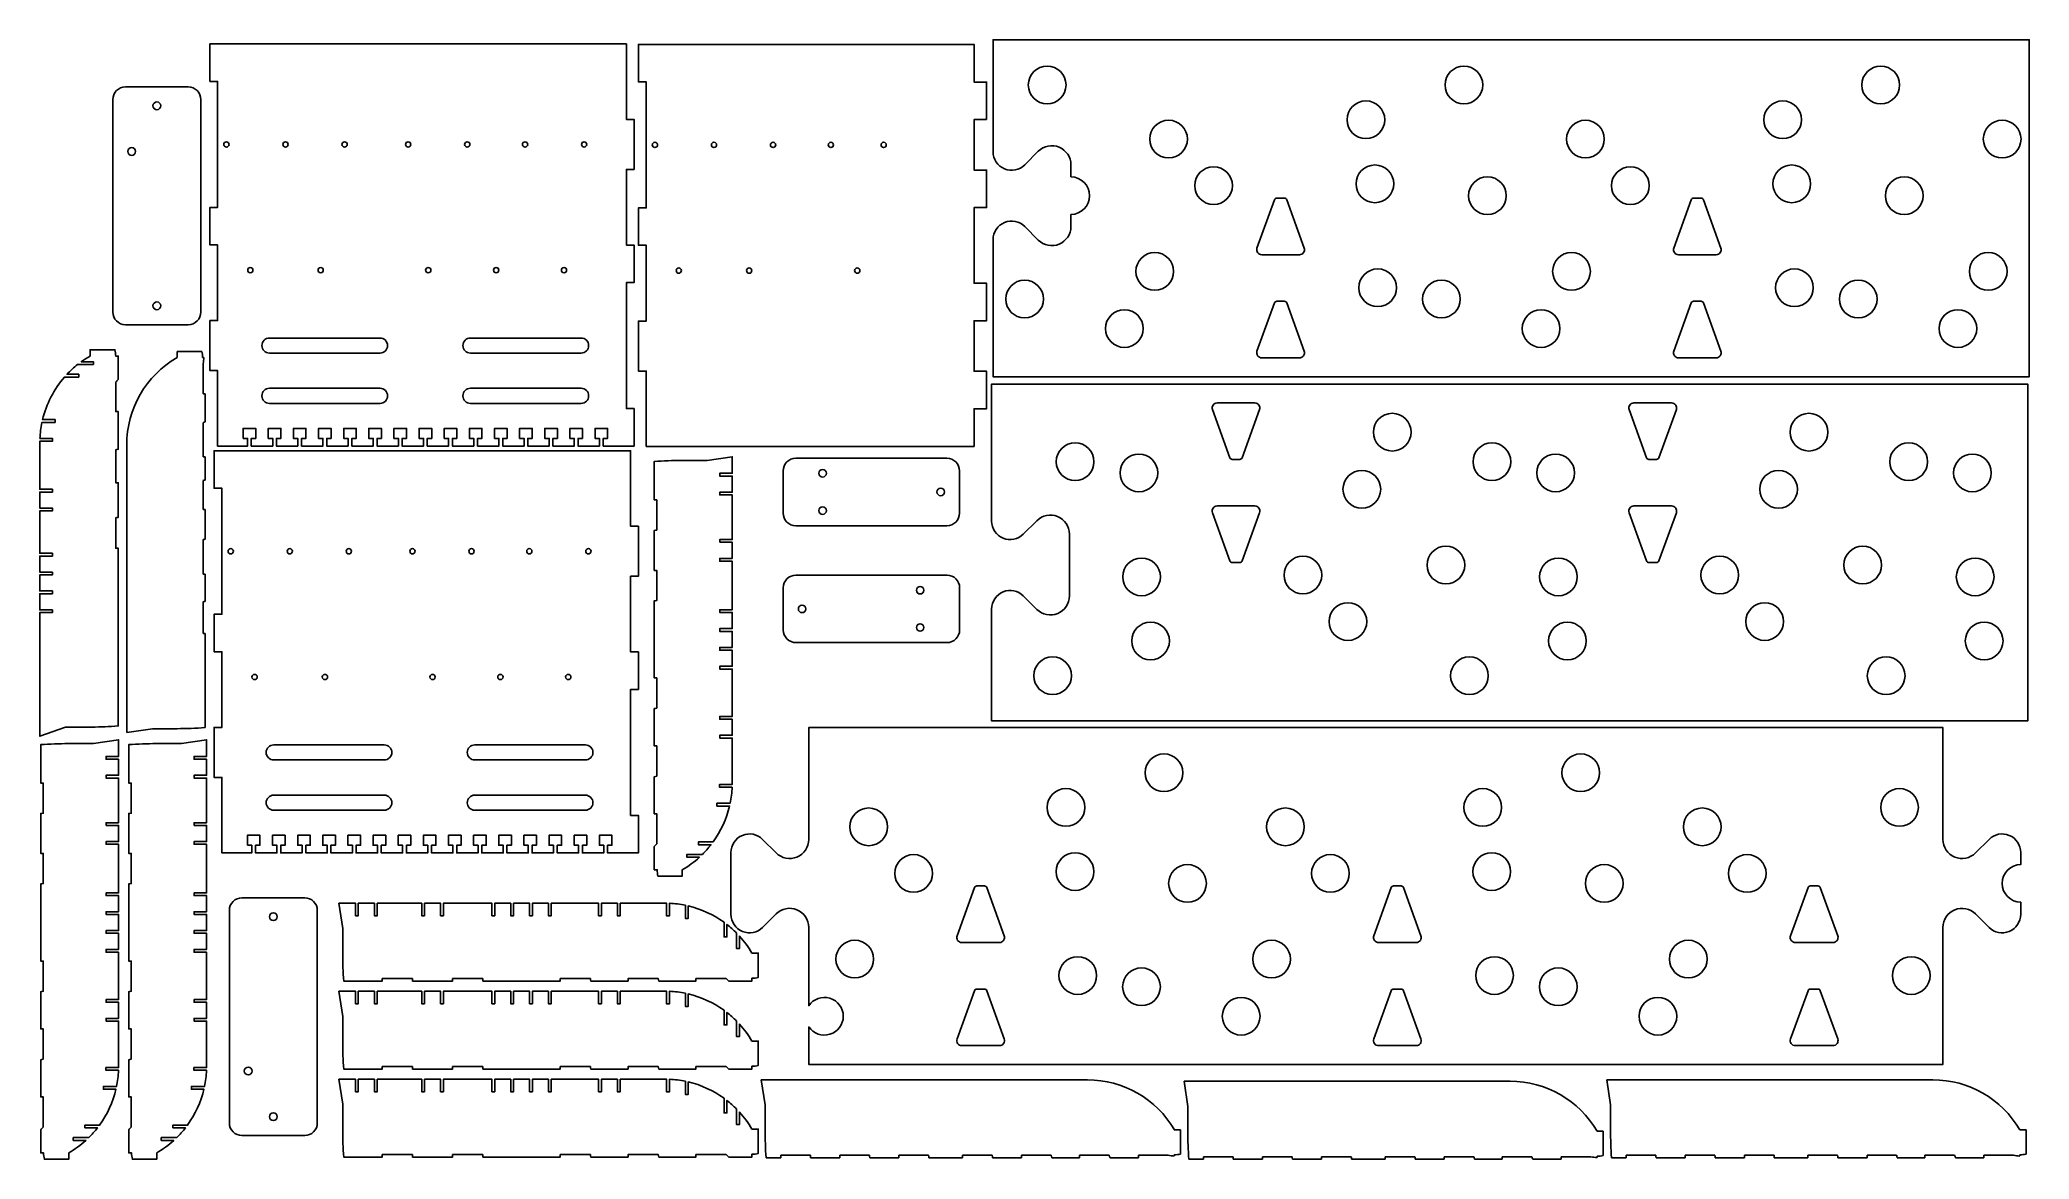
# Model space of a CAD drawing. Header units: millimetres. Extents: x -793 to -2, y -447 to -2.
import ezdxf

# ---------------------------------------------------------------- set-up
doc = ezdxf.new("R2010")
doc.units = ezdxf.units.MM
doc.layers.get('0').update_dxf_attribs({"linetype": 'CONTINUOUS'})

msp = doc.modelspace()

# ---------------------------------------------------------------- linework, layer by layer
for p, q in [((-738.84, -125.93), (-738.84, -128.43)), ((-728.95, -125.93), (-738.84, -125.93)), ((-728.2, -128.43), (-728.64, -128.43)), ((-728.47, -130.81), (-728.47, -142.81)), ((-728.47, -142.81), (-727.64, -142.81)), ((-727.64, -153.96), (-727.64, -142.81)), ((-728.47, -154.31), (-728.47, -167.84)), ((-758.84, -277.51), (-758.84, -163.07)), ((-728.47, -167.84), (-727.64, -167.84)), ((-727.64, -177.12), (-727.64, -167.84)), ((-728.47, -177.31), (-728.47, -188.88)), ((-728.47, -188.88), (-727.64, -188.88)), ((-727.64, -200.68), (-727.64, -188.88)), ((-728.47, -200.81), (-728.47, -214.49)), ((-728.47, -214.49), (-727.64, -214.49)), ((-727.64, -225.42), (-727.64, -214.49)), ((-728.47, -225.51), (-728.47, -238.12)), ((-728.47, -238.12), (-727.64, -238.12)), ((-727.64, -275.58), (-727.64, -238.12)), ((-748.64, -276.01), (-758.84, -277.51)), ((-748.64, -276.01), (-738.84, -276.01)), ((-506.39, -415.68), (-504.89, -425.68)), ((-506.39, -415.68), (-376.62, -415.68)), ((-338.23, -416.25), (-336.73, -426.25)), ((-338.23, -416.25), (-208.46, -416.25)), ((-170.06, -415.68), (-168.56, -425.68)), ((-170.06, -415.68), (-40.3, -415.68)), ((-504.89, -435.68), (-504.89, -425.68)), ((-336.73, -436.25), (-336.73, -426.25)), ((-168.56, -435.68), (-168.56, -425.68)), ((-342.09, -435.5), (-339.59, -435.5)), ((-339.59, -435.5), (-339.59, -445.18)), ((-173.93, -436.06), (-171.43, -436.06)), ((-171.43, -436.06), (-171.43, -445.75)), ((-5.76, -435.5), (-3.26, -435.5)), ((-3.26, -435.5), (-3.26, -445.18)), ((-498.65, -446.68), (-504.5, -446.68)), ((-486.85, -445.68), (-498.65, -445.68)), ((-498.65, -446.68), (-498.65, -445.68)), ((-475.15, -446.68), (-486.78, -446.68)), ((-463.35, -445.68), (-475.15, -445.68)), ((-475.15, -446.68), (-475.15, -445.68)), ((-451.65, -446.68), (-463.26, -446.68)), ((-439.85, -445.68), (-451.65, -445.68)), ((-451.65, -446.68), (-451.65, -445.68)), ((-426.35, -446.68), (-439.74, -446.68)), ((-414.55, -445.68), (-426.35, -445.68)), ((-426.35, -446.68), (-426.35, -445.68)), ((-402.85, -446.68), (-414.4, -446.68)), ((-391.05, -445.68), (-402.85, -445.68)), ((-402.85, -446.68), (-402.85, -445.68)), ((-379.85, -446.68), (-390.83, -446.68)), ((-368.05, -445.68), (-379.85, -445.68)), ((-379.85, -445.68), (-379.85, -446.68)), ((-356.35, -446.68), (-367.64, -446.68)), ((-344.55, -445.68), (-356.35, -445.68)), ((-356.35, -445.68), (-356.35, -446.68)), ((-342.09, -445.5), (-342.09, -445.97)), ((-330.49, -447.25), (-336.34, -447.25)), ((-318.69, -446.25), (-330.49, -446.25)), ((-330.49, -447.25), (-330.49, -446.25)), ((-306.99, -447.25), (-318.62, -447.25)), ((-295.19, -446.25), (-306.99, -446.25)), ((-306.99, -447.25), (-306.99, -446.25)), ((-283.49, -447.25), (-295.1, -447.25)), ((-271.69, -446.25), (-283.49, -446.25)), ((-283.49, -447.25), (-283.49, -446.25)), ((-258.19, -447.25), (-271.58, -447.25)), ((-246.39, -446.25), (-258.19, -446.25)), ((-258.19, -447.25), (-258.19, -446.25)), ((-234.69, -447.25), (-246.24, -447.25)), ((-222.89, -446.25), (-234.69, -446.25)), ((-234.69, -447.25), (-234.69, -446.25)), ((-211.69, -447.25), (-222.67, -447.25)), ((-199.89, -446.25), (-211.69, -446.25)), ((-211.69, -446.25), (-211.69, -447.25)), ((-188.19, -447.25), (-199.47, -447.25)), ((-176.39, -446.25), (-188.19, -446.25)), ((-188.19, -446.25), (-188.19, -447.25)), ((-173.93, -446.06), (-173.93, -446.54)), ((-162.32, -446.68), (-168.18, -446.68)), ((-150.53, -445.68), (-162.33, -445.68)), ((-162.32, -446.68), (-162.33, -445.68)), ((-138.82, -446.68), (-150.45, -446.68)), ((-127.03, -445.68), (-138.83, -445.68)), ((-138.82, -446.68), (-138.83, -445.68)), ((-115.32, -446.68), (-126.94, -446.68)), ((-103.52, -445.68), (-115.32, -445.68)), ((-115.32, -446.68), (-115.32, -445.68)), ((-90.03, -446.68), (-103.41, -446.68)), ((-78.23, -445.68), (-90.03, -445.68)), ((-90.03, -446.68), (-90.03, -445.68)), ((-66.53, -446.68), (-78.08, -446.68)), ((-54.73, -445.68), (-66.53, -445.68)), ((-66.53, -446.68), (-66.53, -445.68)), ((-43.53, -446.68), (-54.51, -446.68)), ((-31.73, -445.68), (-43.53, -445.68)), ((-43.53, -445.68), (-43.53, -446.68)), ((-20.03, -446.68), (-31.31, -446.68)), ((-8.23, -445.68), (-20.03, -445.68)), ((-20.03, -445.68), (-20.03, -446.68)), ((-5.76, -445.5), (-5.76, -445.97))]:
    msp.add_line(p, q)
for points in [[(-712.53, -160.57), (-712.53, -156.57), (-707.53, -156.57), (-707.53, -160.57), (-709.28, -160.57), (-709.28, -163.57), (-700.78, -163.57), (-700.78, -160.57), (-702.53, -160.57), (-702.53, -156.57), (-697.53, -156.57), (-697.53, -160.57), (-699.28, -160.57), (-699.28, -163.57), (-690.78, -163.57), (-690.78, -160.57), (-692.53, -160.57), (-692.53, -156.57), (-687.53, -156.57), (-687.53, -160.57), (-689.28, -160.57), (-689.28, -163.57), (-680.78, -163.57), (-680.78, -160.57), (-682.53, -160.57), (-682.53, -156.57), (-677.53, -156.57), (-677.53, -160.57), (-679.28, -160.57), (-679.28, -163.57), (-670.78, -163.57), (-670.78, -160.57), (-672.53, -160.57), (-672.53, -156.57), (-667.53, -156.57), (-667.53, -160.57), (-669.28, -160.57), (-669.28, -163.57), (-660.78, -163.57), (-660.78, -160.57), (-662.53, -160.57), (-662.53, -156.57), (-657.53, -156.57), (-657.53, -160.57), (-659.28, -160.57), (-659.28, -163.57), (-650.78, -163.57), (-650.78, -160.57), (-652.53, -160.57), (-652.53, -156.57), (-647.53, -156.57), (-647.53, -160.57), (-649.28, -160.57), (-649.28, -163.57), (-640.78, -163.57), (-640.78, -160.57), (-642.53, -160.57), (-642.53, -156.57), (-637.53, -156.57), (-637.53, -160.57), (-639.28, -160.57), (-639.28, -163.57), (-630.78, -163.57), (-630.78, -160.57), (-632.53, -160.57), (-632.53, -156.57), (-627.53, -156.57), (-627.53, -160.57), (-629.28, -160.57), (-629.28, -163.57), (-620.78, -163.57), (-620.78, -160.57), (-622.53, -160.57), (-622.53, -156.57), (-617.53, -156.57), (-617.53, -160.57), (-619.28, -160.57), (-619.28, -163.57), (-610.78, -163.57), (-610.78, -160.57), (-612.53, -160.57), (-612.53, -156.57), (-607.53, -156.57), (-607.53, -160.57), (-609.28, -160.57), (-609.28, -163.57), (-600.78, -163.57), (-600.78, -160.57), (-602.53, -160.57), (-602.53, -156.57), (-597.53, -156.57), (-597.53, -160.57), (-599.28, -160.57), (-599.28, -163.57), (-590.78, -163.57), (-590.78, -160.57), (-592.53, -160.57), (-592.53, -156.57), (-587.53, -156.57), (-587.53, -160.57), (-589.28, -160.57), (-589.28, -163.57), (-580.78, -163.57), (-580.78, -160.57), (-582.53, -160.57), (-582.53, -156.57), (-577.53, -156.57), (-577.53, -160.57), (-579.28, -160.57), (-579.28, -163.57), (-570.78, -163.57), (-570.78, -160.57), (-572.53, -160.57), (-572.53, -156.57), (-567.53, -156.57), (-567.53, -160.57), (-569.28, -160.57), (-569.28, -163.57), (-556.98, -163.57), (-556.98, -148.67), (-560.08, -148.67), (-560.08, -98.57), (-556.98, -98.57), (-556.98, -83.67), (-560.08, -83.67), (-560.08, -53.57), (-556.98, -53.57), (-556.98, -33.67), (-560.08, -33.67), (-560.08, -3.67), (-725.78, -3.67), (-725.78, -18.57), (-722.68, -18.57), (-722.68, -68.67), (-725.78, -68.67), (-725.78, -83.57), (-722.68, -83.57), (-722.68, -113.67), (-725.78, -113.67), (-725.78, -133.57), (-722.68, -133.57), (-722.68, -163.57), (-710.78, -163.57), (-710.78, -160.57)], [(-416.77, -33.75), (-416.77, -18.85), (-421.77, -18.85), (-421.77, -3.85), (-555.29, -3.85), (-555.29, -18.75), (-552.19, -18.75), (-552.19, -68.85), (-555.29, -68.85), (-555.29, -83.75), (-552.19, -83.75), (-552.19, -113.85), (-555.29, -113.85), (-555.29, -133.75), (-552.19, -133.75), (-552.19, -163.75), (-421.77, -163.75), (-421.77, -148.75), (-416.77, -148.75), (-416.77, -133.85), (-421.77, -133.85), (-421.77, -113.75), (-416.77, -113.75), (-416.77, -98.85), (-421.77, -98.85), (-421.77, -68.75), (-416.77, -68.75), (-416.77, -53.85), (-421.77, -53.85), (-421.77, -33.75)], [(-710.83, -322.39), (-710.83, -318.39), (-705.83, -318.39), (-705.83, -322.39), (-707.58, -322.39), (-707.58, -325.39), (-699.08, -325.39), (-699.08, -322.39), (-700.83, -322.39), (-700.83, -318.39), (-695.83, -318.39), (-695.83, -322.39), (-697.58, -322.39), (-697.58, -325.39), (-689.08, -325.39), (-689.08, -322.39), (-690.83, -322.39), (-690.83, -318.39), (-685.83, -318.39), (-685.83, -322.39), (-687.58, -322.39), (-687.58, -325.39), (-679.08, -325.39), (-679.08, -322.39), (-680.83, -322.39), (-680.83, -318.39), (-675.83, -318.39), (-675.83, -322.39), (-677.58, -322.39), (-677.58, -325.39), (-669.08, -325.39), (-669.08, -322.39), (-670.83, -322.39), (-670.83, -318.39), (-665.83, -318.39), (-665.83, -322.39), (-667.58, -322.39), (-667.58, -325.39), (-659.08, -325.39), (-659.08, -322.39), (-660.83, -322.39), (-660.83, -318.39), (-655.83, -318.39), (-655.83, -322.39), (-657.58, -322.39), (-657.58, -325.39), (-649.08, -325.39), (-649.08, -322.39), (-650.83, -322.39), (-650.83, -318.39), (-645.83, -318.39), (-645.83, -322.39), (-647.58, -322.39), (-647.58, -325.39), (-639.08, -325.39), (-639.08, -322.39), (-640.83, -322.39), (-640.83, -318.39), (-635.83, -318.39), (-635.83, -322.39), (-637.58, -322.39), (-637.58, -325.39), (-629.08, -325.39), (-629.08, -322.39), (-630.83, -322.39), (-630.83, -318.39), (-625.83, -318.39), (-625.83, -322.39), (-627.58, -322.39), (-627.58, -325.39), (-619.08, -325.39), (-619.08, -322.39), (-620.83, -322.39), (-620.83, -318.39), (-615.83, -318.39), (-615.83, -322.39), (-617.58, -322.39), (-617.58, -325.39), (-609.08, -325.39), (-609.08, -322.39), (-610.83, -322.39), (-610.83, -318.39), (-605.83, -318.39), (-605.83, -322.39), (-607.58, -322.39), (-607.58, -325.39), (-599.08, -325.39), (-599.08, -322.39), (-600.83, -322.39), (-600.83, -318.39), (-595.83, -318.39), (-595.83, -322.39), (-597.58, -322.39), (-597.58, -325.39), (-589.08, -325.39), (-589.08, -322.39), (-590.83, -322.39), (-590.83, -318.39), (-585.83, -318.39), (-585.83, -322.39), (-587.58, -322.39), (-587.58, -325.39), (-579.08, -325.39), (-579.08, -322.39), (-580.83, -322.39), (-580.83, -318.39), (-575.83, -318.39), (-575.83, -322.39), (-577.58, -322.39), (-577.58, -325.39), (-569.08, -325.39), (-569.08, -322.39), (-570.83, -322.39), (-570.83, -318.39), (-565.83, -318.39), (-565.83, -322.39), (-567.58, -322.39), (-567.58, -325.39), (-555.28, -325.39), (-555.28, -310.49), (-558.38, -310.49), (-558.38, -260.39), (-555.28, -260.39), (-555.28, -245.49), (-558.38, -245.49), (-558.38, -215.39), (-555.28, -215.39), (-555.28, -195.49), (-558.38, -195.49), (-558.38, -165.49), (-724.08, -165.49), (-724.08, -180.39), (-720.98, -180.39), (-720.98, -230.49), (-724.08, -230.49), (-724.08, -245.39), (-720.98, -245.39), (-720.98, -275.49), (-724.08, -275.49), (-724.08, -295.39), (-720.98, -295.39), (-720.98, -325.39), (-709.08, -325.39), (-709.08, -322.39)]]:
    msp.add_lwpolyline(points, close=True)
for points in [[(-383.23, -76.27, -0.668179), (-396.2, -81.64), (-401.58, -76.27, 0.668179), (-414.21, -81.5), (-414.21, -136), (-2, -136), (-2, -2), (-414.21, -2), (-414.21, -46.5, 0.668179), (-401.58, -51.73), (-396.2, -46.36, -0.668179), (-383.23, -51.73), (-383.23, -56.5, -0.986754), (-383.23, -71.5)], [(-764.36, -25.76), (-764.36, -110.31, 0.414214), (-759.36, -115.31), (-734.36, -115.31, 0.414214), (-729.36, -110.31), (-729.36, -25.76, 0.414214), (-734.36, -20.76), (-759.36, -20.76, 0.414214)], [(-307.33, -87.5), (-292.33, -87.5, 0.52008), (-290.44, -84.82), (-297.38, -65.66, 0.31572), (-298.33, -65), (-301.33, -65, 0.31572), (-302.27, -65.66), (-309.21, -84.82, 0.52008)], [(-141.53, -87.5), (-126.53, -87.5, 0.52008), (-124.64, -84.82), (-131.58, -65.66, 0.31572), (-132.53, -65), (-135.53, -65, 0.31572), (-136.47, -65.66), (-143.41, -84.82, 0.52008)], [(-307.33, -128.5), (-292.33, -128.5, 0.52008), (-290.44, -125.82), (-297.38, -106.66, 0.31572), (-298.33, -106), (-301.33, -106, 0.31572), (-302.27, -106.66), (-309.21, -125.82, 0.52008)], [(-141.53, -128.5), (-126.53, -128.5, 0.52008), (-124.64, -125.82), (-131.58, -106.66, 0.31572), (-132.53, -106), (-135.53, -106, 0.31572), (-136.47, -106.66), (-143.41, -125.82, 0.52008)], [(-788.43, -213.74), (-788.43, -214.84), (-793.43, -214.84), (-793.43, -221.24), (-788.43, -221.24), (-788.43, -222.34), (-793.43, -222.34), (-793.43, -228.74), (-788.43, -228.74), (-788.43, -229.84), (-793.43, -229.84), (-793.43, -279), (-783.23, -275.35), (-772.73, -275.35, 0.017808), (-762.23, -274.93), (-762.23, -204.24), (-763.23, -204.24), (-763.23, -192.15, 0.003888), (-762.23, -191.98), (-762.23, -178.16), (-763.23, -178.16), (-763.23, -165.15, 0.006714), (-762.23, -164.86), (-762.23, -149.89), (-763.23, -149.89), (-763.23, -138.15, 0.025414), (-762.23, -137.06), (-762.23, -127.78), (-763.23, -127.78, 0.061984), (-763.54, -125.28), (-773.43, -125.28), (-773.43, -127.78, 0.026129), (-776.93, -130.05), (-772.08, -130.05), (-772.08, -131.15), (-778.38, -131.15, 0.035983), (-782.6, -135.05), (-777.94, -135.05), (-777.94, -136.15), (-783.6, -136.15, 0.120745), (-792.32, -153.08), (-787.32, -153.08), (-787.32, -154.18), (-792.57, -154.18, 0.040389), (-793.39, -160.58), (-788.39, -160.58), (-788.39, -161.68), (-793.42, -161.68, 0.004635), (-793.43, -162.42), (-793.43, -180.77), (-788.43, -180.77), (-788.43, -181.87), (-793.43, -181.87), (-793.43, -188.27), (-788.43, -188.27), (-788.43, -189.37), (-793.43, -189.37), (-793.43, -206.24), (-788.43, -206.24), (-788.43, -207.34), (-793.43, -207.34), (-793.43, -213.74)], [(-702.08, -120.62), (-658.08, -120.62, -1), (-658.08, -126.62), (-702.08, -126.62, -1)], [(-622.08, -120.62), (-578.08, -120.62, -1), (-578.08, -126.62), (-622.08, -126.62, -1)], [(-702.08, -140.62), (-658.08, -140.62, -1), (-658.08, -146.62), (-702.08, -146.62, -1)], [(-578.08, -146.62), (-622.08, -146.62, -1), (-622.08, -140.62), (-578.08, -140.62, -1)], [(-402.16, -223.18), (-396.78, -228.56, 0.668179), (-383.81, -223.18), (-383.81, -198.64, 0.668179), (-396.78, -193.27), (-402.16, -198.64, -0.668179), (-414.79, -193.41), (-414.79, -138.91), (-2.58, -138.91), (-2.58, -272.91), (-414.79, -272.91), (-414.79, -228.41, -0.668179)], [(-310.06, -146.41), (-325.06, -146.41, 0.52008), (-326.94, -149.09), (-320, -168.25, 0.31572), (-319.06, -168.91), (-316.06, -168.91, 0.31572), (-315.12, -168.25), (-308.18, -149.09, 0.52008)], [(-144.26, -146.41), (-159.26, -146.41, 0.52008), (-161.14, -149.09), (-154.2, -168.25, 0.31572), (-153.26, -168.91), (-150.26, -168.91, 0.31572), (-149.32, -168.25), (-142.38, -149.09, 0.52008)], [(-522.96, -201.88), (-522.96, -200.78), (-517.96, -200.78), (-517.96, -183.04), (-522.96, -183.04), (-522.96, -181.94), (-517.96, -181.94), (-517.96, -175.54), (-522.96, -175.54), (-522.96, -174.44), (-517.96, -174.44), (-517.96, -167.84), (-527.96, -169.34), (-538, -169.34, 0.01684), (-548.96, -169.73), (-548.96, -185.04), (-547.96, -185.04), (-547.96, -197.04, 0.001851), (-548.96, -197.12), (-548.96, -213.04), (-547.96, -213.04), (-547.96, -225.04, 0.002335), (-548.96, -225.14), (-548.96, -255.84), (-547.96, -255.84), (-547.96, -267.84, 0.003893), (-548.96, -268.01), (-548.96, -282.84), (-547.96, -282.84), (-547.96, -294.84, 0.006728), (-548.96, -295.13), (-548.96, -309.84), (-547.96, -309.84), (-547.96, -321.84, 0.02561), (-548.96, -322.93), (-548.96, -332.14), (-547.82, -332.14, 0.063058), (-547.51, -334.64), (-537.82, -334.63), (-537.82, -332.14, 0.052948), (-531.01, -327.14), (-536.01, -327.14), (-536.01, -326.04), (-529.85, -326.04, 0.032641), (-526.39, -322.14), (-531.39, -322.14), (-531.39, -321.04), (-525.56, -321.04, 0.09897), (-519.03, -306.79), (-524.03, -306.79), (-524.03, -305.69), (-518.79, -305.69, 0.040372), (-517.99, -299.29), (-522.99, -299.29), (-522.99, -298.19), (-517.96, -298.19, 0.003554), (-517.96, -297.62), (-517.96, -279.73), (-522.96, -279.73), (-522.96, -278.63), (-517.96, -278.63), (-517.96, -272.23), (-522.96, -272.23), (-522.96, -271.13), (-517.96, -271.13), (-517.96, -252.29), (-522.96, -252.29), (-522.96, -251.19), (-517.96, -251.19), (-517.96, -244.79), (-522.96, -244.79), (-522.96, -243.69), (-517.96, -243.69), (-517.96, -237.29), (-522.96, -237.29), (-522.96, -236.19), (-517.96, -236.19), (-517.96, -229.79), (-522.96, -229.79), (-522.96, -228.69), (-517.96, -228.69), (-517.96, -209.38), (-522.96, -209.38), (-522.96, -208.28), (-517.96, -208.28), (-517.96, -201.88)], [(-432.53, -168.44), (-492.68, -168.44, 0.414214), (-497.68, -173.44), (-497.68, -190.27, 0.414214), (-492.68, -195.27), (-432.53, -195.27, 0.414214), (-427.53, -190.27), (-427.53, -173.44, 0.414214)], [(-310.06, -187.41), (-325.06, -187.41, 0.52008), (-326.94, -190.09), (-320, -209.25, 0.31572), (-319.06, -209.91), (-316.06, -209.91, 0.31572), (-315.12, -209.25), (-308.18, -190.09, 0.52008)], [(-144.26, -187.41), (-159.26, -187.41, 0.52008), (-161.14, -190.09), (-154.2, -209.25, 0.31572), (-153.26, -209.91), (-150.26, -209.91, 0.31572), (-149.32, -209.25), (-142.38, -190.09, 0.52008)], [(-432.51, -214.93), (-492.66, -214.93, 0.414214), (-497.66, -219.93), (-497.66, -236.76, 0.414214), (-492.66, -241.76), (-432.51, -241.76, 0.414214), (-427.51, -236.76), (-427.51, -219.93, 0.414214)], [(-36.33, -355.05, -0.668179), (-23.36, -349.68), (-17.98, -355.05, 0.668179), (-5.35, -349.82), (-5.35, -345.05, -0.986754), (-5.35, -330.05), (-5.35, -325.28, 0.668179), (-17.98, -320.05), (-23.36, -325.42, -0.668179), (-36.33, -320.05), (-36.33, -275.55), (-487.51, -275.55), (-487.51, -320.05, -0.668179), (-500.49, -325.42), (-505.86, -320.05, 0.668179), (-518.5, -325.28), (-518.5, -349.82, 0.668179), (-505.86, -355.05), (-500.49, -349.68, -0.668179), (-487.51, -355.05), (-487.51, -386.2, -3.266814), (-487.51, -394.6), (-487.51, -409.55), (-36.33, -409.55)], [(-767.06, -314.49), (-767.06, -313.39), (-762.06, -313.39), (-762.06, -295.65), (-767.06, -295.65), (-767.06, -294.55), (-762.06, -294.55), (-762.06, -288.15), (-767.06, -288.15), (-767.06, -287.05), (-762.06, -287.05), (-762.06, -280.44), (-772.06, -281.95), (-782.1, -281.95, 0.01684), (-793.06, -282.33), (-793.06, -297.65), (-792.06, -297.65), (-792.06, -309.65, 0.001851), (-793.06, -309.73), (-793.06, -325.65), (-792.06, -325.65), (-792.06, -337.65, 0.002335), (-793.06, -337.75), (-793.06, -368.45), (-792.06, -368.45), (-792.06, -380.45, 0.003893), (-793.06, -380.61), (-793.06, -395.45), (-792.06, -395.45), (-792.06, -407.45, 0.006728), (-793.06, -407.74), (-793.06, -422.45), (-792.06, -422.45), (-792.06, -434.45, 0.02561), (-793.06, -435.54), (-793.06, -444.75), (-791.92, -444.75, 0.063058), (-791.6, -447.24), (-781.92, -447.24), (-781.92, -444.75, 0.052948), (-775.11, -439.75), (-780.11, -439.75), (-780.11, -438.65), (-773.95, -438.65, 0.032641), (-770.48, -434.75), (-775.48, -434.75), (-775.48, -433.65), (-769.66, -433.65, 0.09897), (-763.13, -419.39), (-768.13, -419.39), (-768.13, -418.29), (-762.89, -418.29, 0.040372), (-762.09, -411.89), (-767.09, -411.89), (-767.09, -410.79), (-762.06, -410.79, 0.003554), (-762.06, -410.22), (-762.06, -392.33), (-767.06, -392.33), (-767.06, -391.23), (-762.06, -391.23), (-762.06, -384.83), (-767.06, -384.83), (-767.06, -383.73), (-762.06, -383.73), (-762.06, -364.9), (-767.06, -364.9), (-767.06, -363.8), (-762.06, -363.8), (-762.06, -357.4), (-767.06, -357.4), (-767.06, -356.3), (-762.06, -356.3), (-762.06, -349.9), (-767.06, -349.9), (-767.06, -348.8), (-762.06, -348.8), (-762.06, -342.4), (-767.06, -342.4), (-767.06, -341.3), (-762.06, -341.3), (-762.06, -321.99), (-767.06, -321.99), (-767.06, -320.89), (-762.06, -320.89), (-762.06, -314.49)], [(-732.06, -314.49), (-732.06, -313.39), (-727.06, -313.39), (-727.06, -295.65), (-732.06, -295.65), (-732.06, -294.55), (-727.06, -294.55), (-727.06, -288.15), (-732.06, -288.15), (-732.06, -287.05), (-727.06, -287.05), (-727.06, -280.44), (-737.06, -281.95), (-747.1, -281.95, 0.01684), (-758.06, -282.33), (-758.06, -297.65), (-757.06, -297.65), (-757.06, -309.65, 0.001851), (-758.06, -309.73), (-758.06, -325.65), (-757.06, -325.65), (-757.06, -337.65, 0.002335), (-758.06, -337.75), (-758.06, -368.45), (-757.06, -368.45), (-757.06, -380.45, 0.003893), (-758.06, -380.61), (-758.06, -395.45), (-757.06, -395.45), (-757.06, -407.45, 0.006728), (-758.06, -407.74), (-758.06, -422.45), (-757.06, -422.45), (-757.06, -434.45, 0.02561), (-758.06, -435.54), (-758.06, -444.75), (-756.92, -444.75, 0.063058), (-756.6, -447.24), (-746.92, -447.24), (-746.92, -444.75, 0.052948), (-740.11, -439.75), (-745.11, -439.75), (-745.11, -438.65), (-738.95, -438.65, 0.032641), (-735.48, -434.75), (-740.48, -434.75), (-740.48, -433.65), (-734.66, -433.65, 0.09897), (-728.13, -419.39), (-733.13, -419.39), (-733.13, -418.29), (-727.89, -418.29, 0.040372), (-727.09, -411.89), (-732.09, -411.89), (-732.09, -410.79), (-727.06, -410.79, 0.003554), (-727.06, -410.22), (-727.06, -392.33), (-732.06, -392.33), (-732.06, -391.23), (-727.06, -391.23), (-727.06, -384.83), (-732.06, -384.83), (-732.06, -383.73), (-727.06, -383.73), (-727.06, -364.9), (-732.06, -364.9), (-732.06, -363.8), (-727.06, -363.8), (-727.06, -357.4), (-732.06, -357.4), (-732.06, -356.3), (-727.06, -356.3), (-727.06, -349.9), (-732.06, -349.9), (-732.06, -348.8), (-727.06, -348.8), (-727.06, -342.4), (-732.06, -342.4), (-732.06, -341.3), (-727.06, -341.3), (-727.06, -321.99), (-732.06, -321.99), (-732.06, -320.89), (-727.06, -320.89), (-727.06, -314.49)], [(-700.38, -282.44), (-656.38, -282.44, -1), (-656.38, -288.44), (-700.38, -288.44, -1)], [(-620.38, -282.44), (-576.38, -282.44, -1), (-576.38, -288.44), (-620.38, -288.44, -1)], [(-700.38, -302.44), (-656.38, -302.44, -1), (-656.38, -308.44), (-700.38, -308.44, -1)], [(-576.38, -308.44), (-620.38, -308.44, -1), (-620.38, -302.44), (-576.38, -302.44, -1)], [(-426.65, -361.05), (-411.65, -361.05, 0.52008), (-409.77, -358.37), (-416.71, -339.21, 0.31572), (-417.65, -338.55), (-420.65, -338.55, 0.31572), (-421.59, -339.21), (-428.53, -358.37, 0.52008)], [(-260.85, -361.05), (-245.85, -361.05, 0.52008), (-243.97, -358.37), (-250.91, -339.21, 0.31572), (-251.85, -338.55), (-254.85, -338.55, 0.31572), (-255.79, -339.21), (-262.73, -358.37, 0.52008)], [(-95.05, -361.05), (-80.05, -361.05, 0.52008), (-78.17, -358.37), (-85.11, -339.21, 0.31572), (-86.05, -338.55), (-89.05, -338.55, 0.31572), (-89.99, -339.21), (-96.93, -358.37, 0.52008)], [(-718.02, -348.28), (-718.02, -432.83, 0.414214), (-713.02, -437.83), (-688.02, -437.83, 0.414214), (-683.02, -432.83), (-683.02, -348.28, 0.414214), (-688.02, -343.28), (-713.02, -343.28, 0.414214)], [(-640.38, -350.42), (-641.48, -350.42), (-641.48, -345.42), (-659.21, -345.42), (-659.21, -350.42), (-660.31, -350.42), (-660.31, -345.42), (-666.71, -345.42), (-666.71, -350.42), (-667.81, -350.42), (-667.81, -345.42), (-674.42, -345.42), (-672.92, -355.42), (-672.91, -365.47, 0.01684), (-672.53, -376.42), (-657.21, -376.42), (-657.21, -375.42), (-645.21, -375.42, 0.001851), (-645.14, -376.42), (-629.22, -376.42), (-629.21, -375.42), (-617.21, -375.42, 0.002335), (-617.12, -376.42), (-586.41, -376.42), (-586.41, -375.42), (-574.41, -375.42, 0.003893), (-574.25, -376.42), (-559.41, -376.42), (-559.41, -375.42), (-547.41, -375.42, 0.006728), (-547.13, -376.42), (-532.41, -376.42), (-532.41, -375.42), (-520.41, -375.42, 0.02561), (-519.32, -376.42), (-510.11, -376.42), (-510.11, -375.29, 0.063058), (-507.62, -374.97), (-507.62, -365.29), (-510.11, -365.29, 0.052948), (-515.11, -358.48), (-515.11, -363.48), (-516.21, -363.48), (-516.21, -357.32, 0.032641), (-520.11, -353.85), (-520.11, -358.85), (-521.21, -358.85), (-521.21, -353.03, 0.09897), (-535.47, -346.5), (-535.47, -351.5), (-536.57, -351.5), (-536.57, -346.25, 0.040372), (-542.97, -345.46), (-542.97, -350.46), (-544.07, -350.46), (-544.07, -345.43, 0.003554), (-544.64, -345.42), (-562.53, -345.42), (-562.53, -350.42), (-563.63, -350.42), (-563.63, -345.42), (-570.03, -345.42), (-570.03, -350.42), (-571.13, -350.42), (-571.13, -345.42), (-589.96, -345.42), (-589.96, -350.42), (-591.06, -350.42), (-591.06, -345.42), (-597.46, -345.42), (-597.46, -350.42), (-598.56, -350.42), (-598.56, -345.42), (-604.96, -345.42), (-604.96, -350.42), (-606.06, -350.42), (-606.06, -345.42), (-612.46, -345.42), (-612.46, -350.42), (-613.56, -350.42), (-613.56, -345.42), (-632.88, -345.42), (-632.88, -350.42), (-633.98, -350.42), (-633.98, -345.42), (-640.38, -345.42)], [(-426.65, -402.05), (-411.65, -402.05, 0.52008), (-409.77, -399.37), (-416.71, -380.21, 0.31572), (-417.65, -379.55), (-420.65, -379.55, 0.31572), (-421.59, -380.21), (-428.53, -399.37, 0.52008)], [(-260.85, -402.05), (-245.85, -402.05, 0.52008), (-243.97, -399.37), (-250.91, -380.21, 0.31572), (-251.85, -379.55), (-254.85, -379.55, 0.31572), (-255.79, -380.21), (-262.73, -399.37, 0.52008)], [(-95.05, -402.05), (-80.05, -402.05, 0.52008), (-78.17, -399.37), (-85.11, -380.21, 0.31572), (-86.05, -379.55), (-89.05, -379.55, 0.31572), (-89.99, -380.21), (-96.93, -399.37, 0.52008)], [(-640.38, -385.42), (-641.48, -385.42), (-641.48, -380.42), (-659.21, -380.42), (-659.21, -385.42), (-660.31, -385.42), (-660.31, -380.42), (-666.71, -380.42), (-666.71, -385.42), (-667.81, -385.42), (-667.81, -380.42), (-674.42, -380.42), (-672.92, -390.42), (-672.91, -400.47, 0.01684), (-672.53, -411.42), (-657.21, -411.42), (-657.21, -410.42), (-645.21, -410.42, 0.001851), (-645.14, -411.42), (-629.22, -411.42), (-629.21, -410.42), (-617.21, -410.42, 0.002335), (-617.12, -411.42), (-586.41, -411.42), (-586.41, -410.42), (-574.41, -410.42, 0.003893), (-574.25, -411.42), (-559.41, -411.42), (-559.41, -410.42), (-547.41, -410.42, 0.006728), (-547.13, -411.42), (-532.41, -411.42), (-532.41, -410.42), (-520.41, -410.42, 0.02561), (-519.32, -411.42), (-510.11, -411.42), (-510.11, -410.29, 0.063058), (-507.62, -409.97), (-507.62, -400.29), (-510.11, -400.29, 0.052948), (-515.11, -393.48), (-515.11, -398.48), (-516.21, -398.48), (-516.21, -392.32, 0.032641), (-520.11, -388.85), (-520.11, -393.85), (-521.21, -393.85), (-521.21, -388.03, 0.09897), (-535.47, -381.5), (-535.47, -386.5), (-536.57, -386.5), (-536.57, -381.25, 0.040372), (-542.97, -380.46), (-542.97, -385.46), (-544.07, -385.46), (-544.07, -380.43, 0.003554), (-544.64, -380.42), (-562.53, -380.42), (-562.53, -385.42), (-563.63, -385.42), (-563.63, -380.42), (-570.03, -380.42), (-570.03, -385.42), (-571.13, -385.42), (-571.13, -380.42), (-589.96, -380.42), (-589.96, -385.42), (-591.06, -385.42), (-591.06, -380.42), (-597.46, -380.42), (-597.46, -385.42), (-598.56, -385.42), (-598.56, -380.42), (-604.96, -380.42), (-604.96, -385.42), (-606.06, -385.42), (-606.06, -380.42), (-612.46, -380.42), (-612.46, -385.42), (-613.56, -385.42), (-613.56, -380.42), (-632.88, -380.42), (-632.88, -385.42), (-633.98, -385.42), (-633.98, -380.42), (-640.38, -380.42)], [(-640.38, -420.42), (-641.48, -420.42), (-641.48, -415.42), (-659.21, -415.42), (-659.21, -420.42), (-660.31, -420.42), (-660.31, -415.42), (-666.71, -415.42), (-666.71, -420.42), (-667.81, -420.42), (-667.81, -415.42), (-674.42, -415.42), (-672.92, -425.42), (-672.91, -435.47, 0.01684), (-672.53, -446.42), (-657.21, -446.42), (-657.21, -445.42), (-645.21, -445.42, 0.001851), (-645.14, -446.42), (-629.22, -446.42), (-629.21, -445.42), (-617.21, -445.42, 0.002335), (-617.12, -446.42), (-586.41, -446.42), (-586.41, -445.42), (-574.41, -445.42, 0.003893), (-574.25, -446.42), (-559.41, -446.42), (-559.41, -445.42), (-547.41, -445.42, 0.006728), (-547.13, -446.42), (-532.41, -446.42), (-532.41, -445.42), (-520.41, -445.42, 0.02561), (-519.32, -446.42), (-510.11, -446.42), (-510.11, -445.29, 0.063058), (-507.62, -444.97), (-507.62, -435.29), (-510.11, -435.29, 0.052948), (-515.11, -428.48), (-515.11, -433.48), (-516.21, -433.48), (-516.21, -427.32, 0.032641), (-520.11, -423.85), (-520.11, -428.85), (-521.21, -428.85), (-521.21, -423.03, 0.09897), (-535.47, -416.5), (-535.47, -421.5), (-536.57, -421.5), (-536.57, -416.25, 0.040372), (-542.97, -415.46), (-542.97, -420.46), (-544.07, -420.46), (-544.07, -415.43, 0.003554), (-544.64, -415.42), (-562.53, -415.42), (-562.53, -420.42), (-563.63, -420.42), (-563.63, -415.42), (-570.03, -415.42), (-570.03, -420.42), (-571.13, -420.42), (-571.13, -415.42), (-589.96, -415.42), (-589.96, -420.42), (-591.06, -420.42), (-591.06, -415.42), (-597.46, -415.42), (-597.46, -420.42), (-598.56, -420.42), (-598.56, -415.42), (-604.96, -415.42), (-604.96, -420.42), (-606.06, -420.42), (-606.06, -415.42), (-612.46, -415.42), (-612.46, -420.42), (-613.56, -420.42), (-613.56, -415.42), (-632.88, -415.42), (-632.88, -420.42), (-633.98, -420.42), (-633.98, -415.42), (-640.38, -415.42)]]:
    msp.add_lwpolyline(points, format="xyb", close=True)
for centre, radius in [((-392.68, -19.98), 7.5), ((-226.88, -19.98), 7.5), ((-61.08, -19.98), 7.5), ((-746.86, -28.26), 1.55), ((-265.87, -33.79), 7.5), ((-100.07, -33.79), 7.5), ((-344.36, -41.5), 7.5), ((-178.56, -41.5), 7.5), ((-12.76, -41.5), 7.5), ((-756.86, -46.41), 1.55), ((-719.18, -43.62), 1.05), ((-695.68, -43.62), 1.05), ((-672.18, -43.62), 1.05), ((-646.88, -43.62), 1.05), ((-623.38, -43.62), 1.05), ((-600.38, -43.62), 1.05), ((-576.88, -43.62), 1.05), ((-548.72, -43.8), 1.05), ((-525.22, -43.8), 1.05), ((-501.72, -43.8), 1.05), ((-478.72, -43.8), 1.05), ((-457.72, -43.8), 1.05), ((-326.47, -60.02), 7.5), ((-262.28, -59.3), 7.5), ((-160.67, -60.02), 7.5), ((-96.48, -59.3), 7.5), ((-217.53, -64), 7.5), ((-51.73, -64), 7.5), ((-349.89, -94.11), 7.5), ((-184.09, -94.11), 7.5), ((-18.29, -94.11), 7.5), ((-709.68, -93.62), 1.05), ((-681.68, -93.62), 1.05), ((-638.88, -93.62), 1.05), ((-611.88, -93.62), 1.05), ((-584.88, -93.62), 1.05), ((-539.22, -93.8), 1.05), ((-511.22, -93.8), 1.05), ((-468.22, -93.8), 1.05), ((-261.19, -100.64), 7.5), ((-95.39, -100.64), 7.5), ((-401.63, -105.11), 7.5), ((-235.83, -105.11), 7.5), ((-70.03, -105.11), 7.5), ((-746.86, -107.81), 1.55), ((-361.97, -116.85), 7.5), ((-196.17, -116.85), 7.5), ((-30.37, -116.85), 7.5), ((-255.41, -158.06), 7.5), ((-89.61, -158.06), 7.5), ((-381.55, -169.8), 7.5), ((-215.75, -169.8), 7.5), ((-49.95, -169.8), 7.5), ((-481.99, -174.44), 1.5), ((-356.19, -174.27), 7.5), ((-267.5, -180.8), 7.5), ((-190.39, -174.27), 7.5), ((-101.7, -180.8), 7.5), ((-24.59, -174.27), 7.5), ((-435.03, -181.85), 1.5), ((-481.99, -189.27), 1.5), ((-717.48, -205.44), 1.05), ((-693.98, -205.44), 1.05), ((-670.48, -205.44), 1.05), ((-645.18, -205.44), 1.05), ((-621.68, -205.44), 1.05), ((-598.68, -205.44), 1.05), ((-575.18, -205.44), 1.05), ((-234.05, -210.91), 7.5), ((-68.25, -210.91), 7.5), ((-355.1, -215.62), 7.5), ((-290.92, -214.89), 7.5), ((-189.3, -215.62), 7.5), ((-125.12, -214.89), 7.5), ((-23.5, -215.62), 7.5), ((-443.2, -220.93), 1.5), ((-490.16, -228.35), 1.5), ((-273.03, -233.41), 7.5), ((-107.23, -233.41), 7.5), ((-443.2, -235.76), 1.5), ((-351.52, -241.12), 7.5), ((-185.72, -241.12), 7.5), ((-19.92, -241.12), 7.5), ((-390.5, -254.93), 7.5), ((-224.7, -254.93), 7.5), ((-58.9, -254.93), 7.5), ((-707.98, -255.44), 1.05), ((-679.98, -255.44), 1.05), ((-637.18, -255.44), 1.05), ((-610.18, -255.44), 1.05), ((-583.18, -255.44), 1.05), ((-346.21, -293.53), 7.5), ((-180.41, -293.53), 7.5), ((-385.19, -307.34), 7.5), ((-219.39, -307.34), 7.5), ((-53.59, -307.34), 7.5), ((-463.68, -315.05), 7.5), ((-297.88, -315.05), 7.5), ((-132.08, -315.05), 7.5), ((-445.79, -333.57), 7.5), ((-381.6, -332.85), 7.5), ((-336.85, -337.55), 7.5), ((-279.99, -333.57), 7.5), ((-215.8, -332.85), 7.5), ((-171.05, -337.55), 7.5), ((-114.19, -333.57), 7.5), ((-700.52, -350.78), 1.55), ((-469.21, -367.66), 7.5), ((-303.41, -367.66), 7.5), ((-137.61, -367.66), 7.5), ((-380.51, -374.19), 7.5), ((-355.15, -378.66), 7.5), ((-214.71, -374.19), 7.5), ((-189.35, -378.66), 7.5), ((-48.91, -374.19), 7.5), ((-315.5, -390.4), 7.5), ((-149.7, -390.4), 7.5), ((-710.52, -412.18), 1.55), ((-700.52, -430.33), 1.55)]:
    msp.add_circle(centre, radius)
for centre, radius, start, end in [((-738.84, -128.43), 10.2, 0, 14.18763), ((-718.84, -163.07), 40, 120, 180), ((-738.84, -128.43), 10.63, -12.90895, 0), ((-738.84, -128.43), 27.87, 291.82499, 293.69233), ((-738.84, -128.43), 49.96, 281.97045, 282.95425), ((-738.84, -128.43), 73.11, 278.148, 278.81169), ((-738.84, -128.43), 97.63, 276.09302, 276.58764), ((-738.84, -128.43), 147.57, 270, 274.35257), ((-376.62, -455.68), 40, 30.30084, 90), ((-208.46, -456.25), 40, 30.30084, 90), ((-40.3, -455.68), 40, 30.30084, 90), ((-342.09, -435.5), 162.8, 180.06392, 183.93835), ((-173.93, -436.06), 162.8, 180.06392, 183.93835), ((-5.76, -435.5), 162.8, 180.06392, 183.93835), ((-342.09, -435.5), 145.12, 184.02316, 184.41905), ((-342.09, -435.5), 121.69, 184.79947, 185.27213), ((-342.09, -435.5), 98.29, 185.94591, 186.53233), ((-342.09, -435.5), 73.17, 187.99827, 188.78976), ((-342.09, -435.5), 50.01, 191.74724, 192.92003), ((-342.09, -435.5), 27.89, 201.41394, 203.63835), ((-342.09, -435.5), 10.48, 256.40729, 270), ((-342.09, -435.5), 10, 270, 284.47751), ((-173.93, -436.06), 145.12, 184.02316, 184.41905), ((-173.93, -436.06), 121.69, 184.79947, 185.27213), ((-173.93, -436.06), 98.29, 185.94591, 186.53233), ((-173.93, -436.06), 73.17, 187.99827, 188.78976), ((-173.93, -436.06), 50.01, 191.74724, 192.92003), ((-173.93, -436.06), 27.89, 201.41394, 203.63835), ((-173.93, -436.06), 10.48, 256.40729, 270), ((-173.93, -436.06), 10, 270, 284.47751), ((-5.76, -435.5), 145.12, 184.02316, 184.41905), ((-5.76, -435.5), 121.69, 184.79947, 185.27213), ((-5.76, -435.5), 98.29, 185.94591, 186.53233), ((-5.76, -435.5), 73.17, 187.99827, 188.78976), ((-5.76, -435.5), 50.01, 191.74724, 192.92003), ((-5.76, -435.5), 27.89, 201.41394, 203.63835), ((-5.76, -435.5), 10.48, 256.40729, 270), ((-5.76, -435.5), 10, 270, 284.47751)]:
    msp.add_arc(centre, radius, start, end)

doc.saveas('drawing.dxf')
